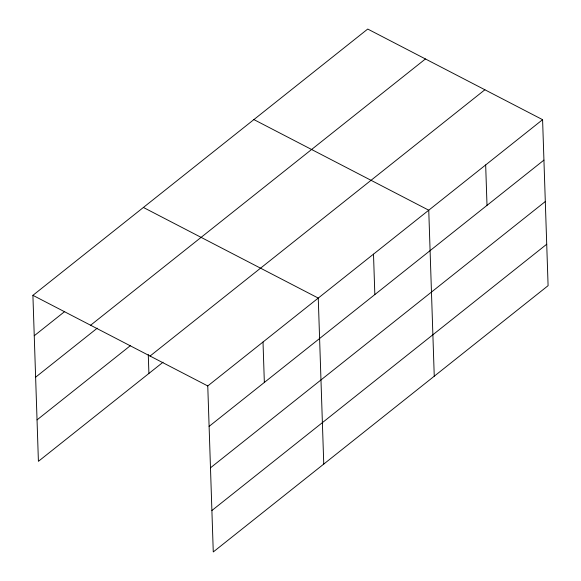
<?xml version="1.0" encoding="UTF-8"?>
<svg xmlns="http://www.w3.org/2000/svg" width="581" height="581" viewBox="0 0 581 581"><rect width="100%" height="100%" fill="white"/><g stroke="black" fill="none" stroke-linecap="round" stroke-linejoin="round"><path stroke-width="0.87" d="M163.072 362.188L38.411 461.329L32.906 295.33L367.729 29.05L542.589 119.671L548.094 285.67L213.271 551.95L207.766 385.951L542.589 119.671M34.243 335.753L64.702 311.532M90.607 325.237L425.437 58.957M35.623 377.192L97.238 328.185M37.039 419.889L130.529 345.535M150.058 356.044L484.888 89.764M209.102 426.381L543.932 160.102M210.482 467.814L545.305 201.534M211.898 510.51L546.721 244.231M253.89 119.584L428.749 210.206L434.254 376.205M143.398 207.461L318.257 298.082L323.762 464.081M32.906 295.33L207.766 385.951M485.665 164.939L487.009 205.369M373.503 254.144L374.839 294.567M263.011 342.02L264.348 382.443M148.278 354.533L148.903 373.452"/></g></svg>
